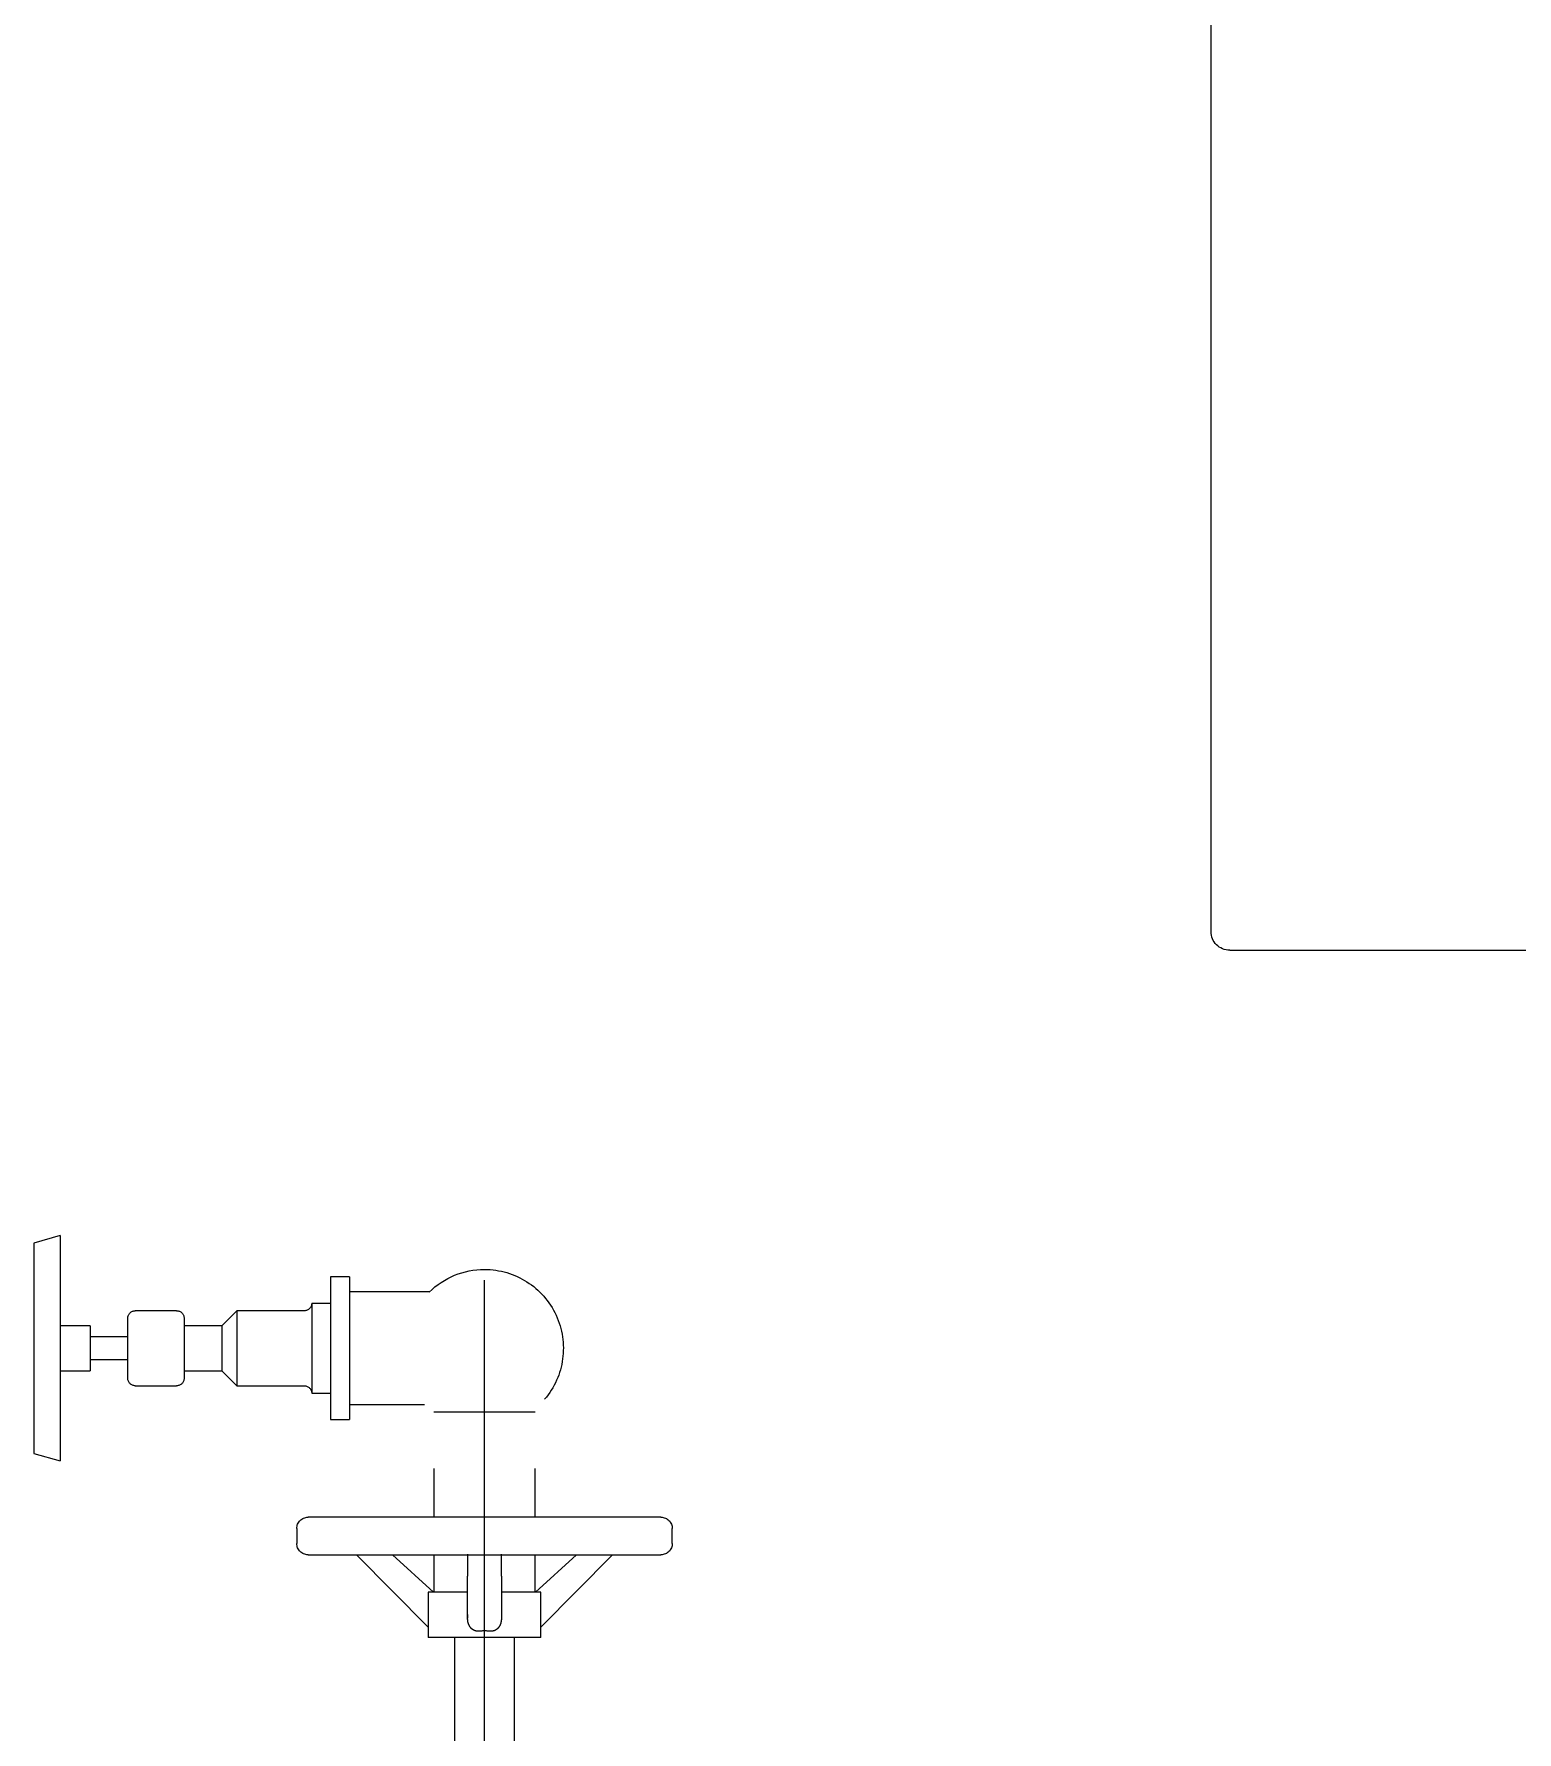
# Model space of a CAD drawing. Extents: x -681219 to -550379, y -242630 to -158199.
# Drawn here: x -643270.8 to -642875.8, y -213177.4 to -212725.2 of the extents above; entities that cross this region are included whole.
import ezdxf
from ezdxf.lldxf.tags import DXFTag

# ---------------------------------------------------------------- set-up
doc = ezdxf.new("R2010")
doc.units = 0
doc.header["$LTSCALE"] = 1000
doc.linetypes.add('DASHED2', pattern=[9.525, 6.35, -3.175])
doc.layers.get('0').update_dxf_attribs({"linetype": 'CONTINUOUS'})
doc.layers.add('center', color=253, linetype='CENTER2')
doc.layers.add('future', color=4, linetype='DASHED2', lineweight=0)
tags = doc.linetypes.add('CENTER2', pattern=[28.575, 19.05, -3.175, 3.175, -3.175]).pattern_tags.tags
tags[10:11] = [DXFTag(74, 4), DXFTag(75, 0), DXFTag(340, '0'), DXFTag(46, 0.0), DXFTag(50, 0.0), DXFTag(44, 0.0), DXFTag(45, 0.0)]
tags[8:9] = [DXFTag(74, 4), DXFTag(75, 0), DXFTag(340, '0'), DXFTag(46, 0.0), DXFTag(50, 0.0), DXFTag(44, 0.0), DXFTag(45, 0.0)]
tags[6:7] = [DXFTag(74, 4), DXFTag(75, 0), DXFTag(340, '0'), DXFTag(46, 0.0), DXFTag(50, 0.0), DXFTag(44, 0.0), DXFTag(45, 0.0)]
tags[4:5] = [DXFTag(74, 4), DXFTag(75, 0), DXFTag(340, '0'), DXFTag(46, 0.0), DXFTag(50, 0.0), DXFTag(44, 0.0), DXFTag(45, 0.0)]

# ---------------------------------------------------------------- blocks, each defined once
blk = doc.blocks.new('*U47')
at = {"color": 0, "linetype": 'ByBlock', "lineweight": -2}
for p, q in [((1796.64, -764.5), (1796.64, -724.5)), ((1812.64, -724.5), (1812.64, -764.5)), ((1770.56, -786.5), (1789.64, -767.21)), ((1819.64, -764.5), (1789.64, -764.5)), ((1789.64, -776.5), (1789.64, -764.5)), ((1819.64, -764.5), (1819.64, -776.5)), ((1819.64, -767.21), (1838.72, -786.5)), ((1800.14, -769.6), (1800.14, -780.83)), ((1800.14, -770.62), (1800.14, -769.6)), ((1809.14, -780.83), (1809.14, -769.6)), ((1791.03, -776.5), (1780.15, -786.5)), ((1800.14, -776.5), (1789.64, -776.5)), ((1791.14, -786.5), (1791.14, -776.5)), ((1819.64, -776.5), (1809.14, -776.5)), ((1818.14, -776.5), (1818.14, -786.5)), ((1829.13, -786.5), (1818.25, -776.5)), ((1757.64, -786.5), (1851.64, -786.5)), ((1754.64, -793.5), (1754.64, -789.5)), ((1854.64, -789.5), (1854.64, -793.5)), ((1851.64, -796.5), (1757.64, -796.5)), ((1791.14, -809.5), (1791.14, -796.5)), ((1818.14, -796.5), (1818.14, -809.5)), ((1684.64, -813.5), (1691.64, -811.5)), ((1684.64, -869.5), (1684.64, -813.5)), ((1691.64, -871.5), (1691.64, -811.5)), ((1763.64, -860.5), (1763.64, -822.5)), ((1763.64, -822.5), (1768.64, -822.5)), ((1768.64, -860.5), (1768.64, -822.5)), ((1768.64, -826.5), (1788.64, -826.5)), ((1818.14, -824.5), (1791.14, -824.5)), ((1711.64, -831.5), (1722.64, -831.5)), ((1734.64, -835.5), (1738.64, -831.5)), ((1738.64, -851.5), (1738.64, -831.5)), ((1738.64, -831.5), (1756.64, -831.5)), ((1758.64, -835.5), (1758.64, -829.5)), ((1758.64, -829.5), (1763.64, -829.5)), ((1691.64, -835.5), (1699.64, -835.5)), ((1699.64, -847.5), (1699.64, -835.5)), ((1709.64, -833.5), (1709.64, -849.5)), ((1724.64, -849.5), (1724.64, -833.5)), ((1724.64, -835.5), (1734.64, -835.5)), ((1734.64, -847.5), (1734.64, -835.5)), ((1758.64, -841.5), (1758.64, -835.5)), ((1699.64, -838.5), (1709.64, -838.5)), ((1709.64, -844.5), (1699.64, -844.5)), ((1758.64, -847.5), (1758.64, -841.5)), ((1699.64, -847.5), (1691.64, -847.5)), ((1734.64, -847.5), (1724.64, -847.5)), ((1738.64, -851.5), (1734.64, -847.5)), ((1758.64, -853.5), (1758.64, -847.5)), ((1722.64, -851.5), (1711.64, -851.5)), ((1756.64, -851.5), (1738.64, -851.5)), ((1758.64, -853.5), (1763.64, -853.5)), ((1789.94, -856.5), (1768.64, -856.5)), ((1768.64, -860.5), (1763.64, -860.5)), ((1691.64, -871.5), (1684.64, -869.5)), ((2003.14, -947.5), (2313.17, -947.5)), ((1998.14, -952.5), (1998.14, -1567.5))]:
    blk.add_line(p, q, dxfattribs=at)
for centre, radius, start, end in [((1757.64, -789.5), 3, 90, 180), ((1851.64, -789.5), 3, 0, 90), ((1757.64, -793.5), 3, 180, 270), ((1851.64, -793.5), 3, 270, 0), ((1711.64, -833.5), 2, 90, 180), ((1722.64, -833.5), 2, 0, 90), ((1756.64, -829.5), 2, 270, 0), ((1804.64, -841.5), 21, 270, 40.3697), ((1711.64, -849.5), 2, 180, 270), ((1722.64, -849.5), 2, 270, 0), ((1756.64, -853.5), 2, 0, 90), ((1804.64, -841.5), 21, 225.4699, 270), ((2003.14, -952.5), 5, 90, 180)]:
    blk.add_arc(centre, radius, start, end, dxfattribs=at)
at = {"color": 0, "linetype": 'ByBlock', "lineweight": -2, "extrusion": (0, 0, -1)}
for centre, major_axis, ratio, start_param, end_param in [((1804.64, -753.08), (-15, 0), 0.875425, 4.612222, 4.812556), ((1803.14, -780.83), (0, -82.22), 0.036487, 1.499716, 1.570796), ((1806.14, -780.83), (0, -82.22), 0.036487, 4.712389, 4.78347)]:
    blk.add_ellipse(centre, major_axis=major_axis, ratio=ratio, start_param=start_param, end_param=end_param, dxfattribs=at)
at = {"color": 0, "linetype": 'ByBlock', "lineweight": -2}
for points, knots in [([(1803.14, -766.15), (1802.92, -766.13), (1802.71, -766.14), (1802.28, -766.21), (1802.07, -766.27), (1801.69, -766.45), (1801.5, -766.56), (1801.17, -766.83), (1801.02, -766.98), (1800.75, -767.33), (1800.64, -767.51), (1800.45, -767.9), (1800.37, -768.1), (1800.25, -768.52), (1800.21, -768.73), (1800.15, -769.16), (1800.14, -769.38), (1800.14, -769.6)], [0, 0, 0, 0, 0.125, 0.125, 0.25, 0.25, 0.375, 0.375, 0.5, 0.5, 0.625, 0.625, 0.75, 0.75, 0.875, 0.875, 1, 1, 1, 1]), ([(1809.14, -769.6), (1809.14, -769.16), (1809.09, -768.73), (1808.91, -768.11), (1808.83, -767.9), (1808.64, -767.51), (1808.53, -767.33), (1808.27, -766.99), (1808.12, -766.83), (1807.79, -766.57), (1807.6, -766.45), (1807.21, -766.27), (1807.01, -766.21), (1806.58, -766.14), (1806.36, -766.13), (1806.14, -766.15)], [0, 0, 0, 0, 0.25, 0.25, 0.375, 0.375, 0.5, 0.5, 0.625, 0.625, 0.75, 0.75, 0.875, 0.875, 1, 1, 1, 1])]:
    blk.add_open_spline(points, degree=3, knots=knots, dxfattribs=at)
at = {"layer": 'center', "ltscale": 2.341883}
blk.add_line((1804.64, -525.03), (1804.64, -859.63), dxfattribs=at)

msp = doc.modelspace()

# ---------------------------------------------------------------- block references
at = {"layer": 'future', "xscale": -1, "rotation": 180}
msp.add_blockref('*U47', (-644955.4609, -213916.6983), dxfattribs=at)

doc.saveas('drawing.dxf')
